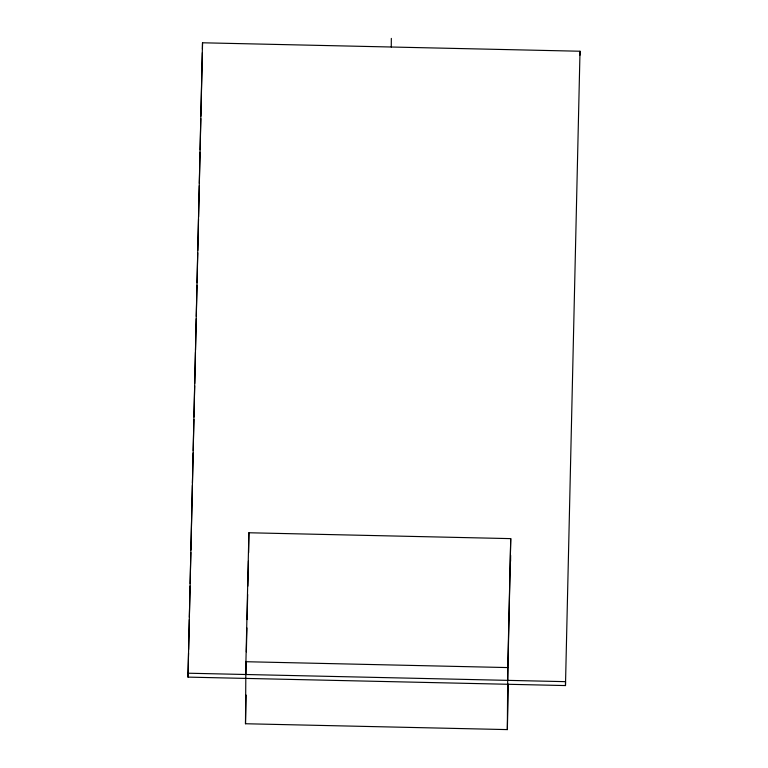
<?xml version="1.0" encoding="UTF-8"?>
<svg xmlns="http://www.w3.org/2000/svg" width="768" height="768" viewBox="0 0 768 768"><rect width="100%" height="100%" fill="white"/><g stroke="black" fill="none" stroke-linecap="round" stroke-linejoin="round"><path stroke-width="1.15" d="M580.013 51.235L565.478 685.565L187.987 677.117L202.522 42.787L580.013 51.235L579.994 55.152M202.522 42.787L202.435 49.094M508.387 684.23L507.341 729.6L245.491 723.744L245.923 661.718L248.89 532.762L510.739 538.627L507.686 680.362M248.89 532.762L248.63 552.72M391.267 47.011L391.325 38.4M507.341 729.6L507.773 667.574L510.739 538.627M510.586 561.293L510.624 555.322M565.478 685.565L565.507 681.658L188.006 673.21M187.987 677.117L188.534 653.146M188.621 649.555L189.312 619.594M189.36 617.194L190.08 586.032M190.138 583.632L190.848 552.47M190.906 550.08L192.394 485.357M192.451 482.957L193.142 452.995M193.2 450.605L193.91 419.443M193.968 417.043L194.688 385.882M194.746 383.482L195.456 352.32M195.514 349.93L196.234 318.768M196.291 316.368L197.002 285.206M197.059 282.806L197.75 252.845M197.808 250.445L198.518 219.283M198.576 216.893L199.296 185.731M199.344 183.331L200.064 152.17M200.122 149.77L200.842 118.608M200.89 116.218L202.358 52.694M245.827 674.506L246.134 661.373M246.355 651.821L246.902 627.936M247.094 619.584L247.67 594.509M247.862 586.147L248.438 561.082M245.491 723.744L246.144 695.088M245.923 661.718L507.773 667.574"/></g></svg>
